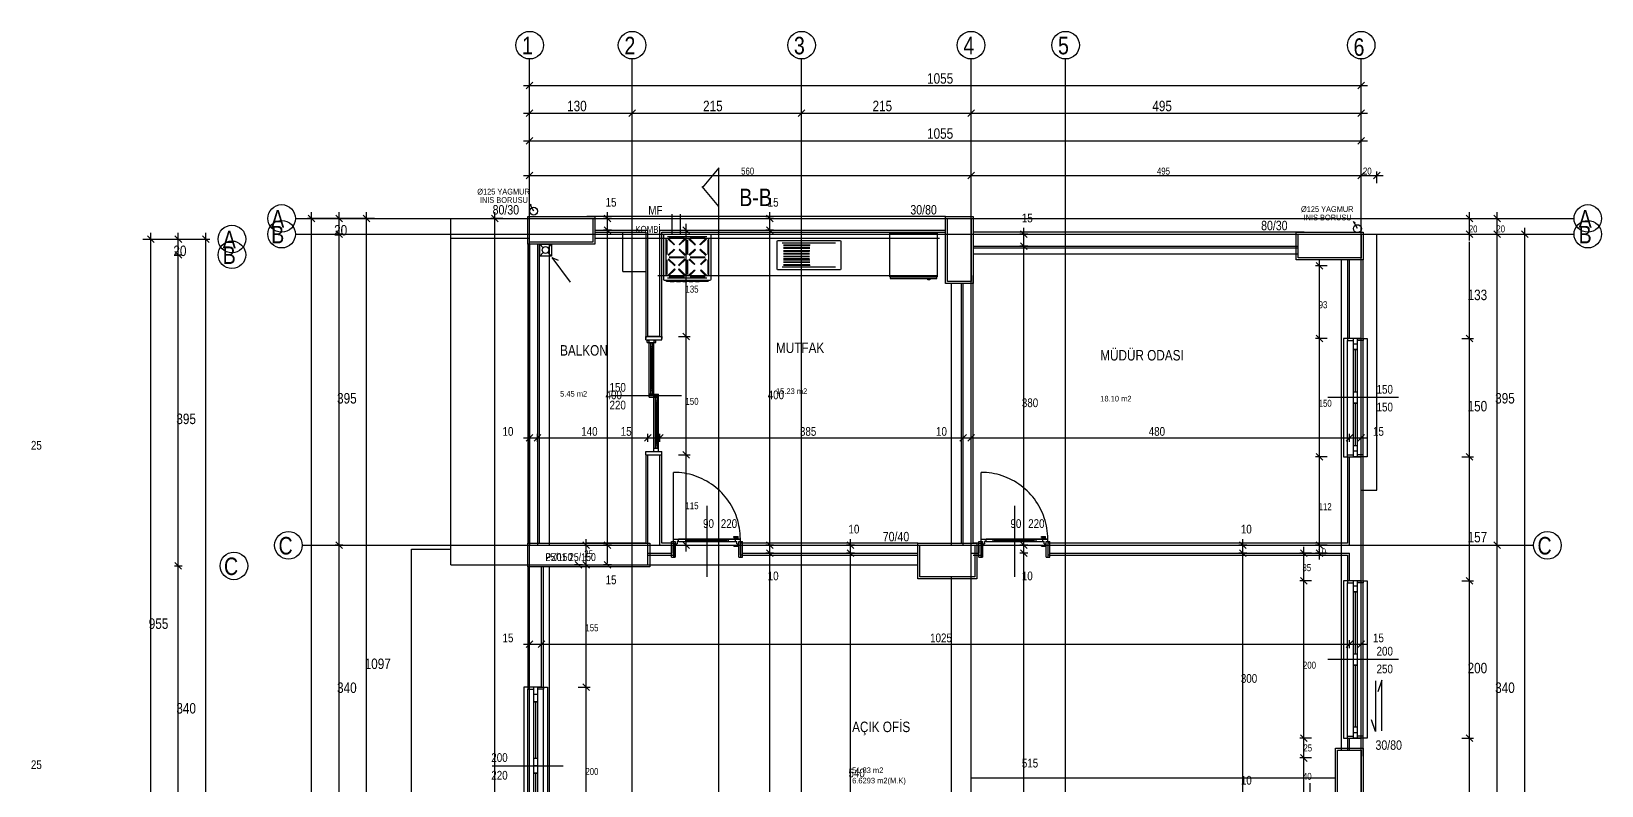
# Model space of a CAD drawing. Header units: centimetres. Extents: x 0 to 14595, y -30 to 2970.
# Drawn here: x 1231 to 2227, y 1655 to 2134 of the extents above; entities that cross this region are included whole.
import ezdxf

# ---------------------------------------------------------------- set-up
doc = ezdxf.new("R2010")
doc.units = ezdxf.units.CM
doc.layers.add('ASN-MIMARI', color=8, linetype='CONTINUOUS')
doc.styles.get("Standard").update_dxf_attribs({"font": 'arial.ttf', "width": 0.8})

msp = doc.modelspace()

# ---------------------------------------------------------------- linework, layer by layer
at = {"layer": 'ASN-MIMARI'}
for p, q in [((1666.62, 2046.9), (1656.13, 2034.25)), ((1666.62, 2022.41), (1656.13, 2035.06)), ((1549.21, 2019.5), (1546.69, 2023.98)), ((1546.69, 2023.98), (1547.85, 2023.23)), ((1545.4, 2016.11), (1587.9, 2016.11)), ((1545.4, 1998.61), (1545.4, 2016.11)), ((1546.65, 864.84), (1546.65, 2016.11)), ((1587.9, 2016.11), (1587.9, 1998.61)), ((1587.9, 2014.86), (1826.65, 2014.86)), ((1587.9, 2014.86), (1826.65, 2014.86)), ((1810.4, 2016.11), (1827.9, 2016.11)), ((1810.4, 1973.61), (1810.4, 2016.11)), ((1827.9, 2016.11), (1827.9, 1973.61)), ((2071.75, 2008.4), (2069.23, 2012.88)), ((2069.23, 2012.88), (2070.4, 2012.14)), ((2074.15, 864.84), (2074.15, 2017.57)), ((1471.65, 2004.86), (2084.15, 2004.86)), ((1587.9, 2002.36), (1806.65, 2002.36)), ((1827.9, 2004.86), (2039.15, 2004.86)), ((1827.9, 2004.86), (2073.32, 2004.86)), ((1827.9, 2004.86), (2073.32, 2004.86)), ((2032.9, 2006.11), (2075.4, 2006.11)), ((2032.9, 1988.61), (2032.9, 2006.11)), ((2075.4, 2006.11), (2075.4, 1988.61)), ((1587.9, 1998.61), (1545.4, 1998.61)), ((1546.65, 1807.37), (1546.65, 1999.86)), ((1559.15, 1807.37), (1559.15, 1998.61)), ((1827.9, 1992.36), (2034.15, 1992.36)), ((2142.89, 933.11), (2142.89, 2000.11)), ((2075.4, 1988.61), (2032.9, 1988.61)), ((2061.65, 1677.36), (2061.65, 1988.61)), ((2074.15, 1842.36), (2074.15, 1988.61)), ((1827.9, 1973.61), (1810.4, 1973.61)), ((1814.15, 1807.37), (1814.15, 1973.61)), ((1826.65, 1807.37), (1826.65, 1973.61)), ((2074.15, 1672.36), (2074.15, 1842.36)), ((1581.65, 1807.37), (1792.9, 1807.37)), ((1792.9, 1808.62), (1830.4, 1808.62)), ((1792.9, 1786.12), (1792.9, 1808.62)), ((1830.4, 1808.62), (1830.4, 1786.12)), ((2037.7, 1648.36), (2037.7, 1806.37)), ((1559.15, 1504.87), (1559.15, 1793.62)), ((1830.4, 1786.12), (1792.9, 1786.12)), ((2042.7, 1784.86), (2035.2, 1784.86)), ((2035.57, 1786.98), (2039.82, 1782.73)), ((2062.9, 1784.86), (2062.9, 1684.86)), ((2065.4, 1686.11), (2065.4, 1783.61)), ((2075.4, 1686.11), (2075.4, 1783.61)), ((2077.9, 1784.86), (2077.9, 1684.86)), ((2083.18, 1721.41), (2083.18, 1689.1)), ((2087.2, 1721.86), (2084.63, 1714.39)), ((2087.2, 1689.55), (2087.2, 1721.86)), ((2083.18, 1689.1), (2080.62, 1696.57)), ((2042.7, 1684.86), (2035.2, 1684.86)), ((2035.57, 1686.98), (2039.82, 1682.73)), ((2062.9, 1684.86), (2069.15, 1684.86)), ((2065.4, 1684.86), (2065.4, 1686.11)), ((2065.4, 1686.11), (2069.15, 1686.11)), ((2065.4, 1684.86), (2065.4, 1677.36)), ((2066.65, 1677.36), (2066.65, 1684.86)), ((2066.65, 1684.86), (2074.15, 1684.86)), ((2069.15, 1691.86), (2069.15, 1688.36)), ((2069.15, 1688.36), (2069.15, 1684.86)), ((2071.65, 1688.36), (2069.15, 1688.36)), ((2071.65, 1684.86), (2069.15, 1684.86)), ((2071.65, 1691.86), (2071.65, 1688.36)), ((2071.65, 1688.36), (2071.65, 1684.86)), ((2075.4, 1686.11), (2071.65, 1686.11)), ((2077.9, 1684.86), (2071.65, 1684.86)), ((2074.15, 1672.36), (2074.15, 1684.86)), ((2075.4, 1684.86), (2075.4, 1686.11)), ((2075.4, 1673.61), (2075.4, 1684.86)), ((2057.9, 1678.61), (2075.4, 1678.61)), ((2057.9, 1636.11), (2057.9, 1678.61)), ((2075.4, 1678.61), (2075.4, 1636.11)), ((1826.65, 1659.86), (2057.9, 1659.86))]:
    msp.add_line(p, q, dxfattribs=at)
for points in [[(1546.65, 2016.11), (1546.65, 2116.11)], [(1611.65, 2016.11), (1611.65, 2116.11)], [(1719.15, 2016.11), (1719.15, 2116.11)], [(1826.65, 2016.11), (1826.65, 2116.11)], [(1886.65, 2016.11), (1886.65, 2116.11)], [(2074.15, 2016.11), (2074.15, 2116.11)], [(1542.65, 2099.16), (2078.15, 2099.16)], [(1548.77, 2101.28), (1544.53, 2097.04)], [(1546.65, 2096.66), (1546.65, 2101.66)], [(1546.65, 2064.16), (1546.65, 2099.16)], [(2076.27, 2101.28), (2072.03, 2097.04)], [(2074.15, 2096.66), (2074.15, 2101.66)], [(2074.15, 2064.16), (2074.15, 2099.16)], [(1548.77, 2083.78), (1544.53, 2079.54)], [(1546.65, 2079.16), (1546.65, 2084.16)], [(1613.77, 2083.78), (1609.53, 2079.54)], [(1611.65, 2079.16), (1611.65, 2084.16)], [(1721.27, 2083.78), (1717.03, 2079.54)], [(1719.15, 2079.16), (1719.15, 2084.16)], [(1828.77, 2083.78), (1824.53, 2079.54)], [(1826.65, 2079.16), (1826.65, 2084.16)], [(2076.27, 2083.78), (2072.03, 2079.54)], [(2074.15, 2079.16), (2074.15, 2084.16)], [(1542.65, 2081.66), (2078.15, 2081.66)], [(1542.65, 2064.16), (2078.15, 2064.16)], [(1548.77, 2066.28), (1544.53, 2062.04)], [(1546.65, 2059.16), (1546.65, 2066.66)], [(2076.27, 2066.28), (2072.03, 2062.04)], [(2074.15, 2059.16), (2074.15, 2066.66)], [(1542.65, 2042.21), (2078.15, 2042.21)], [(1548.77, 2044.33), (1544.53, 2040.09)], [(1546.65, 2037.21), (1546.65, 2044.71)], [(1666.62, 876.62), (1666.62, 2046.9)], [(1828.77, 2044.33), (1824.53, 2040.09)], [(1826.65, 2037.21), (1826.65, 2044.71)], [(2070.15, 2042.21), (2088.15, 2042.21)], [(2076.27, 2044.33), (2072.03, 2040.09)], [(2076.27, 2044.33), (2072.03, 2040.09)], [(2074.15, 2037.21), (2074.15, 2044.71)], [(2074.15, 2037.21), (2074.15, 2044.71)], [(2086.27, 2044.33), (2082.03, 2040.09)], [(2084.15, 2037.21), (2084.15, 2044.71)], [(1398.06, 2014.86), (1471.65, 2014.86)], [(1410.74, 2014.86), (1405.74, 2014.86)], [(1406.12, 2016.98), (1410.36, 2012.74)], [(1408.24, 929.11), (1408.24, 2018.86)], [(1443.24, 2014.86), (1408.24, 2014.86)], [(1428.24, 2014.86), (1423.24, 2014.86)], [(1423.62, 2016.98), (1427.86, 2012.74)], [(1425.74, 929.11), (1425.74, 2018.86)], [(1448.24, 2014.86), (1440.74, 2014.86)], [(1441.12, 2016.98), (1445.36, 2012.74)], [(1443.24, 929.11), (1443.24, 2018.86)], [(1471.65, 2014.86), (2084.15, 2014.86)], [(1496.65, 2002.36), (1496.65, 2014.86)], [(1496.65, 2014.86), (1546.65, 2014.86)], [(1529.58, 2014.86), (1522.08, 2014.86)], [(1522.46, 2016.98), (1526.7, 2012.74)], [(1524.58, 929.11), (1524.58, 2018.86)], [(1546.65, 1999.86), (1546.65, 2014.86)], [(1546.65, 2014.86), (1586.65, 2014.86)], [(1621.65, 2016.11), (1582.91, 2016.11)], [(1586.65, 2014.86), (1586.65, 1999.86)], [(1587.9, 2014.86), (1621.65, 2014.86)], [(1598.58, 2014.86), (1593.58, 2014.86)], [(1593.96, 2016.98), (1598.2, 2012.74)], [(1596.08, 1795.87), (1596.08, 2018.86)], [(1611.65, 864.84), (1611.65, 2016.11)], [(1810.4, 2016.11), (1621.65, 2016.11)], [(1621.65, 2014.86), (1806.65, 2014.86)], [(1636.96, 2004.91), (1636.96, 2017.5)], [(1642.32, 2004.91), (1642.32, 2017.5)], [(1701.42, 2014.86), (1696.42, 2014.86)], [(1696.8, 2016.98), (1701.05, 2012.74)], [(1698.92, 950.76), (1698.92, 2018.86)], [(1719.15, 864.84), (1719.15, 2016.11)], [(1811.65, 1974.86), (1811.65, 2014.86)], [(1811.65, 2014.86), (1826.65, 2014.86)], [(1826.65, 864.84), (1826.65, 2016.11)], [(1826.65, 2014.86), (1826.65, 1974.86)], [(1886.65, 864.84), (1886.65, 2016.11)], [(2084.15, 2014.86), (2209.15, 2014.86)], [(2137.89, 2014.86), (2145.39, 2014.86)], [(2140.77, 2016.98), (2145.01, 2012.74)], [(2142.89, 2000.86), (2142.89, 2018.86)], [(2155.39, 2014.86), (2162.89, 2014.86)], [(2158.27, 2016.98), (2162.51, 2012.74)], [(2160.39, 2000.86), (2160.39, 2018.86)], [(1304.16, 2003.91), (1308.41, 1999.67)], [(1306.28, 916.05), (1306.28, 2005.79)], [(1321.66, 2003.91), (1325.91, 1999.67)], [(1323.78, 916.05), (1323.78, 2005.79)], [(1339.16, 2003.91), (1343.41, 1999.67)], [(1341.28, 916.05), (1341.28, 2005.79)], [(1398.06, 2004.86), (1471.65, 2004.86)], [(1428.24, 2004.86), (1423.24, 2004.86)], [(1428.24, 2004.86), (1423.24, 2004.86)], [(1423.62, 2006.98), (1427.86, 2002.74)], [(1423.62, 2006.98), (1427.86, 2002.74)], [(1496.65, 2002.36), (1546.65, 2002.36)], [(1496.65, 1807.37), (1496.65, 2002.36)], [(1587.9, 2007.36), (1621.65, 2007.36)], [(1587.9, 2006.11), (1620.4, 2006.11)], [(1598.58, 2007.36), (1593.58, 2007.36)], [(1593.96, 2009.48), (1598.2, 2005.24)], [(1605.74, 1981.11), (1605.74, 2006.11)], [(1605.74, 2006.11), (1620.4, 2006.11)], [(1620.4, 2006.11), (1620.4, 1939.86)], [(1621.65, 1939.86), (1621.65, 2007.36)], [(1629.15, 2007.36), (1810.4, 2007.36)], [(1629.15, 1939.86), (1629.15, 2007.36)], [(1630.4, 2006.11), (1810.4, 2006.11)], [(1630.4, 1939.86), (1630.4, 2006.11)], [(1631.86, 2004.8), (1631.61, 2004.56)], [(1631.61, 2004.56), (1631.61, 1976.01)], [(1631.86, 2004.8), (1661.36, 2004.8)], [(1633.11, 2002.38), (1633.11, 1978.19)], [(1634.11, 2003.35), (1659.11, 2003.35)], [(1635.17, 2002.87), (1644.8, 2002.87)], [(1641.01, 2007.36), (1648.51, 2007.36)], [(1643.89, 2009.48), (1648.13, 2005.24)], [(1646.01, 1803.37), (1646.01, 2011.36)], [(1648.42, 2002.87), (1658.05, 2002.87)], [(1660.11, 2002.38), (1660.11, 1978.19)], [(1661.36, 2004.8), (1661.61, 2004.56)], [(1661.61, 2004.56), (1661.61, 1976.01)], [(1701.42, 2007.36), (1696.42, 2007.36)], [(1696.8, 2009.48), (1701.05, 2005.24)], [(1775.11, 1977.78), (1775.11, 2005.79)], [(1775.11, 2005.79), (1805.11, 2005.79)], [(1805.11, 2005.79), (1805.11, 1977.78)], [(1827.9, 2004.86), (2039.15, 2004.86)], [(2037.9, 2006.11), (1827.91, 2006.11)], [(1862.64, 2004.86), (1857.64, 2004.86)], [(1858.02, 2006.98), (1862.27, 2002.74)], [(1860.14, 950.76), (1860.14, 2008.86)], [(2034.15, 1989.86), (2034.15, 2004.86)], [(2034.15, 2004.86), (2074.15, 2004.86)], [(2074.15, 2004.86), (2074.15, 1989.86)], [(2084.15, 2004.86), (2209.15, 2004.86)], [(2084.15, 1842.36), (2084.15, 2004.86)], [(2137.89, 2004.86), (2145.39, 2004.86)], [(2137.89, 2004.86), (2145.39, 2004.86)], [(2140.77, 2006.98), (2145.01, 2002.74)], [(2140.77, 2006.98), (2145.01, 2002.74)], [(2142.89, 2004.86), (2177.89, 2004.86)], [(2155.39, 2004.86), (2162.89, 2004.86)], [(2157.89, 2004.86), (2162.89, 2004.86)], [(2157.89, 2004.86), (2162.89, 2004.86)], [(2158.27, 2006.98), (2162.51, 2002.74)], [(2158.27, 2006.98), (2162.51, 2002.74)], [(2158.27, 2006.98), (2162.51, 2002.74)], [(2160.39, 929.11), (2160.39, 2008.86)], [(2175.39, 2004.86), (2180.39, 2004.86)], [(2175.77, 2006.98), (2180.01, 2002.74)], [(2177.89, 929.11), (2177.89, 2008.86)], [(1301.28, 2001.79), (1308.78, 2001.79)], [(1306.28, 2001.79), (1341.28, 2001.79)], [(1321.28, 2001.79), (1326.28, 2001.79)], [(1321.66, 1993.91), (1325.91, 1989.67)], [(1338.78, 2001.79), (1343.78, 2001.79)], [(1545.4, 1998.61), (1545.4, 1808.62)], [(1586.65, 1999.86), (1546.65, 1999.86)], [(1546.65, 1998.61), (1546.65, 1807.37)], [(1551.65, 1998.61), (1551.65, 1807.37)], [(1552.9, 1808.62), (1552.9, 1998.61)], [(1553.04, 1998.46), (1560.54, 1998.46)], [(1553.04, 1990.96), (1553.04, 1998.46)], [(1553.04, 1998.46), (1555.18, 1996.31)], [(1553.04, 1990.96), (1555.3, 1993.22)], [(1560.54, 1990.96), (1558.21, 1993.29)], [(1560.54, 1998.46), (1558.32, 1996.24)], [(1560.54, 1998.46), (1560.54, 1990.96)], [(1633.61, 2001.36), (1633.61, 1992.04)], [(1634.47, 2001.7), (1638.22, 1998.07)], [(1638.22, 1995.33), (1634.47, 1991.7)], [(1634.82, 2002.04), (1638.57, 1998.41)], [(1638.57, 1994.99), (1634.82, 1991.36)], [(1638.57, 1998.41), (1638.22, 1998.07)], [(1638.22, 1995.33), (1638.57, 1994.99)], [(1645.15, 2002.04), (1641.4, 1998.41)], [(1641.4, 1998.41), (1641.75, 1998.07)], [(1641.75, 1995.33), (1641.4, 1994.99)], [(1641.4, 1994.99), (1645.15, 1991.36)], [(1645.51, 2001.7), (1641.75, 1998.07)], [(1641.75, 1995.33), (1645.51, 1991.7)], [(1646.36, 2001.36), (1646.36, 1992.04)], [(1646.86, 2001.36), (1646.86, 1992.04)], [(1651.47, 1998.07), (1647.72, 2001.7)], [(1647.72, 1991.7), (1651.47, 1995.33)], [(1651.82, 1998.41), (1648.07, 2002.04)], [(1648.07, 1991.36), (1651.82, 1994.99)], [(1651.47, 1998.07), (1651.82, 1998.41)], [(1651.82, 1994.99), (1651.47, 1995.33)], [(1654.65, 1998.41), (1658.4, 2002.04)], [(1655, 1998.07), (1654.65, 1998.41)], [(1654.65, 1994.99), (1655, 1995.33)], [(1658.4, 1991.36), (1654.65, 1994.99)], [(1655, 1998.07), (1658.76, 2001.7)], [(1658.76, 1991.7), (1655, 1995.33)], [(1659.61, 2001.36), (1659.61, 1992.04)], [(1703.67, 1982.45), (1703.67, 2000.75)], [(1703.87, 2000.95), (1743.8, 2000.95)], [(1706.91, 1999.35), (1740.77, 1999.35)], [(1707.72, 1998.16), (1724.52, 1998.16)], [(1724.47, 1997.56), (1707.72, 1997.56)], [(1707.72, 1996.37), (1724.38, 1996.37)], [(1724.35, 1995.77), (1707.72, 1995.77)], [(1707.72, 1994.58), (1724.29, 1994.58)], [(1724.27, 1993.98), (1707.72, 1993.98)], [(1707.72, 1992.79), (1724.24, 1992.79)], [(1724.23, 1992.19), (1707.72, 1992.19)], [(1744, 2000.75), (1744, 1982.45)], [(1827.9, 1997.36), (2034.15, 1997.36)], [(1827.91, 1996.11), (2034.15, 1996.11)], [(1862.64, 1997.36), (1857.64, 1997.36)], [(1858.02, 1999.48), (1862.27, 1995.24)], [(1321.28, 1991.79), (1326.28, 1991.79)], [(1560.54, 1990.96), (1553.04, 1990.96)], [(1560.78, 1990.02), (1572.33, 1974.37)], [(1560.78, 1990.02), (1564.84, 1988.37)], [(1633.61, 1988.54), (1633.61, 1979.22)], [(1634.47, 1988.88), (1638.57, 1984.9)], [(1634.47, 1978.88), (1638.57, 1982.85)], [(1634.82, 1989.22), (1638.93, 1985.25)], [(1634.82, 1978.53), (1638.93, 1982.51)], [(1635.17, 1990.53), (1644.8, 1990.53)], [(1635.17, 1990.05), (1644.8, 1990.05)], [(1638.57, 1984.9), (1638.93, 1985.25)], [(1638.57, 1982.85), (1638.93, 1982.51)], [(1641.05, 1985.25), (1645.15, 1989.22)], [(1641.05, 1985.25), (1641.4, 1984.9)], [(1641.05, 1982.51), (1641.4, 1982.85)], [(1641.05, 1982.51), (1645.15, 1978.53)], [(1641.4, 1984.9), (1645.51, 1988.88)], [(1641.4, 1982.85), (1645.51, 1978.88)], [(1646.36, 1988.54), (1646.36, 1979.22)], [(1646.86, 1988.54), (1646.86, 1979.22)], [(1647.72, 1988.88), (1651.12, 1985.59)], [(1648.07, 1989.22), (1651.47, 1985.93)], [(1648.42, 1990.53), (1658.05, 1990.53)], [(1648.42, 1990.05), (1658.05, 1990.05)], [(1651.12, 1985.59), (1651.47, 1985.93)], [(1655, 1985.93), (1658.4, 1989.22)], [(1655, 1985.93), (1655.36, 1985.59)], [(1655.36, 1985.59), (1658.76, 1988.88)], [(1659.61, 1988.54), (1659.61, 1979.22)], [(1743.8, 1982.25), (1703.87, 1982.25)], [(1740.77, 1983.84), (1706.91, 1983.84)], [(1707.72, 1991), (1724.23, 1991)], [(1724.24, 1990.4), (1707.72, 1990.4)], [(1724.27, 1989.21), (1707.72, 1989.21)], [(1707.72, 1988.61), (1724.29, 1988.61)], [(1707.72, 1987.42), (1724.35, 1987.42)], [(1724.38, 1986.82), (1707.72, 1986.82)], [(1707.72, 1985.63), (1724.47, 1985.63)], [(1724.52, 1985.04), (1707.72, 1985.04)], [(2074.15, 1989.86), (2034.15, 1989.86)], [(2052.65, 1984.86), (2045.15, 1984.86)], [(2045.52, 1986.98), (2049.77, 1982.74)], [(2047.65, 1798.37), (2047.65, 1988.86)], [(2065.4, 1988.61), (2065.4, 1938.61)], [(2066.65, 1938.61), (2066.65, 1988.61)], [(2074.15, 1938.61), (2074.15, 1988.61)], [(2075.4, 1938.61), (2075.4, 1988.61)], [(1605.74, 1981.11), (1620.4, 1981.11)], [(1627.9, 1978.6), (1805.4, 1978.6)], [(1631.86, 1975.77), (1631.61, 1976.01)], [(1631.86, 1975.77), (1661.36, 1975.77)], [(1633.11, 1975.77), (1633.11, 1975.25)], [(1633.11, 1975.25), (1633.36, 1975)], [(1633.36, 1975), (1635.77, 1975)], [(1634.11, 1977.22), (1659.11, 1977.22)], [(1635.17, 1977.71), (1644.8, 1977.71)], [(1635.77, 1975.77), (1635.77, 1974.8)], [(1635.77, 1975.53), (1638.27, 1975.53)], [(1635.77, 1975.29), (1638.27, 1975.29)], [(1635.77, 1974.8), (1638.27, 1974.8)], [(1638.27, 1975.77), (1638.27, 1974.8)], [(1638.27, 1975), (1639.77, 1975)], [(1639.77, 1975.77), (1639.77, 1974.8)], [(1639.77, 1975.53), (1642.27, 1975.53)], [(1639.77, 1975.29), (1642.27, 1975.29)], [(1639.77, 1974.8), (1642.27, 1974.8)], [(1642.27, 1975.77), (1642.27, 1974.8)], [(1642.27, 1975), (1643.77, 1975)], [(1643.77, 1975.77), (1643.77, 1974.8)], [(1643.77, 1975.53), (1646.27, 1975.53)], [(1643.77, 1975.29), (1646.27, 1975.29)], [(1643.77, 1974.8), (1646.27, 1974.8)], [(1646.27, 1975.77), (1646.27, 1974.8)], [(1646.27, 1975), (1647.77, 1975)], [(1647.72, 1978.88), (1651.12, 1982.17)], [(1647.77, 1975.77), (1647.77, 1974.8)], [(1647.77, 1975.53), (1650.27, 1975.53)], [(1647.77, 1975.29), (1650.27, 1975.29)], [(1647.77, 1974.8), (1650.27, 1974.8)], [(1648.07, 1978.53), (1651.47, 1981.82)], [(1648.42, 1977.71), (1658.05, 1977.71)], [(1650.27, 1975.77), (1650.27, 1974.8)], [(1650.27, 1975), (1651.77, 1975)], [(1651.12, 1982.17), (1651.47, 1981.82)], [(1651.77, 1975.77), (1651.77, 1974.8)], [(1651.77, 1975.53), (1654.27, 1975.53)], [(1651.77, 1975.29), (1654.27, 1975.29)], [(1651.77, 1974.8), (1654.27, 1974.8)], [(1654.27, 1975.77), (1654.27, 1974.8)], [(1654.27, 1975), (1659.86, 1975)], [(1655, 1981.82), (1655.36, 1982.17)], [(1655, 1981.82), (1658.4, 1978.53)], [(1655.36, 1982.17), (1658.76, 1978.88)], [(1656.52, 1975.77), (1656.52, 1975.25)], [(1656.52, 1975.25), (1657.52, 1975.25)], [(1657.52, 1975.77), (1657.52, 1975.25)], [(1659.86, 1975), (1660.11, 1975.25)], [(1660.11, 1975.77), (1660.11, 1975.25)], [(1661.61, 1976.01), (1661.36, 1975.77)], [(1805.11, 1977.78), (1775.11, 1977.78)], [(1804.91, 1977.66), (1775.27, 1977.66)], [(1775.27, 1977.66), (1775.27, 1976.79)], [(1775.27, 1976.79), (1804.91, 1976.79)], [(1799.18, 1975.79), (1799.18, 1976.79)], [(1800.49, 1975.79), (1799.18, 1975.79)], [(1800.49, 1976.79), (1800.49, 1975.79)], [(1804.91, 1976.79), (1804.91, 1977.66)], [(1826.65, 1974.86), (1811.65, 1974.86)], [(1820.4, 1973.61), (1820.4, 1808.62)], [(1821.65, 1807.37), (1821.65, 1973.61)], [(1826.65, 1807.37), (1826.65, 1973.61)], [(1827.9, 1808.62), (1827.9, 1978.6)], [(1620.4, 1939.86), (1620.4, 1938.61)], [(1620.4, 1939.86), (1630.4, 1939.86)], [(1620.4, 1937.83), (1620.4, 1939.86)], [(1620.4, 1937.83), (1622.4, 1937.83)], [(1620.4, 1937.83), (1630.4, 1937.83)], [(1621.15, 1936.21), (1621.15, 1937.42)], [(1621.15, 1937.42), (1622.4, 1937.42)], [(1621.15, 1936.21), (1622.4, 1936.21)], [(1629.15, 1939.86), (1621.65, 1939.86)], [(1622.4, 1937.83), (1625.4, 1937.83)], [(1622.4, 1937.42), (1622.4, 1937.83)], [(1622.4, 1935.8), (1622.4, 1937.83)], [(1622.4, 1936.21), (1622.4, 1937.42)], [(1622.4, 1935.8), (1622.4, 1936.21)], [(1622.4, 1903.37), (1622.4, 1935.8)], [(1622.4, 1935.8), (1623.4, 1935.8)], [(1625.4, 1935.8), (1622.4, 1935.8)], [(1623.28, 1935.8), (1623.28, 1903.37)], [(1623.28, 1933.49), (1624.53, 1933.49)], [(1623.28, 1932.47), (1624.53, 1932.47)], [(1623.4, 1935.8), (1623.6, 1935.8)], [(1623.6, 1935.8), (1624.4, 1935.8)], [(1623.9, 1906.7), (1623.9, 1932.47)], [(1624.4, 1935.8), (1625.4, 1935.8)], [(1624.53, 1906.55), (1624.53, 1935.8)], [(1625.4, 1937.83), (1630.4, 1937.83)], [(1625.4, 1937.42), (1625.4, 1937.83)], [(1625.4, 1937.83), (1625.4, 1935.8)], [(1625.4, 1937.42), (1626.65, 1937.42)], [(1625.4, 1935.8), (1625.4, 1936.21)], [(1625.4, 1936.21), (1626.65, 1936.21)], [(1625.4, 1903.37), (1625.4, 1935.8)], [(1626.65, 1936.21), (1626.65, 1937.42)], [(1630.4, 1939.86), (1630.4, 1938.61)], [(1630.4, 1937.83), (1630.4, 1939.86)], [(1641.01, 1939.86), (1648.51, 1939.86)], [(1643.89, 1941.98), (1648.13, 1937.74)], [(2052.65, 1938.61), (2045.15, 1938.61)], [(2045.52, 1940.73), (2049.77, 1936.49)], [(2069.15, 1938.61), (2062.9, 1938.61)], [(2062.9, 1938.61), (2062.9, 1863.61)], [(2065.4, 1938.61), (2065.4, 1937.36)], [(2065.4, 1937.36), (2069.15, 1937.36)], [(2065.4, 1864.86), (2065.4, 1937.36)], [(2074.15, 1938.61), (2066.65, 1938.61)], [(2069.15, 1938.61), (2069.15, 1935.11)], [(2071.65, 1938.61), (2069.15, 1938.61)], [(2069.15, 1935.11), (2069.15, 1931.61)], [(2071.65, 1935.11), (2069.15, 1935.11)], [(2071.65, 1938.61), (2071.65, 1935.11)], [(2071.65, 1938.61), (2077.9, 1938.61)], [(2075.4, 1937.36), (2071.65, 1937.36)], [(2071.65, 1935.11), (2071.65, 1931.61)], [(2075.4, 1938.61), (2075.4, 1937.36)], [(2075.4, 1864.86), (2075.4, 1937.36)], [(2077.9, 1938.61), (2077.9, 1863.61)], [(2137.89, 1938.61), (2145.39, 1938.61)], [(2140.77, 1940.73), (2145.01, 1936.49)], [(2069.15, 1931.61), (2069.15, 1904.61)], [(2070.35, 1931.61), (2069.15, 1931.61)], [(2069.15, 1931.61), (2071.65, 1931.61)], [(2070.4, 1931.61), (2070.35, 1931.61)], [(2070.35, 1931.61), (2070.35, 1904.61)], [(2071.65, 1931.61), (2070.4, 1931.61)], [(2071.65, 1931.61), (2071.65, 1904.61)], [(1623.28, 1919.59), (1624.53, 1919.59)], [(1622.4, 1901.34), (1622.4, 1903.37)], [(1622.4, 1903.37), (1623.4, 1903.37)], [(1625.4, 1903.37), (1622.4, 1903.37)], [(1623.28, 1906.7), (1624.53, 1906.7)], [(1623.28, 1905.69), (1624.53, 1905.69)], [(1623.4, 1903.37), (1623.6, 1903.37)], [(1623.6, 1903.37), (1624.4, 1903.37)], [(1624.4, 1903.37), (1625.4, 1903.37)], [(1624.53, 1905.69), (1624.53, 1906.55)], [(1624.53, 1903.37), (1624.53, 1905.69)], [(1625.4, 1901.34), (1625.4, 1903.37)], [(1625.4, 1903.37), (1628.4, 1903.37)], [(1628.4, 1901.34), (1628.4, 1903.37)], [(2069.15, 1904.61), (2069.15, 1901.11)], [(2070.35, 1904.61), (2069.15, 1904.61)], [(2071.65, 1904.61), (2069.15, 1904.61)], [(2070.4, 1904.61), (2070.35, 1904.61)], [(2071.65, 1904.61), (2070.4, 1904.61)], [(2071.65, 1904.61), (2071.65, 1901.11)], [(1597.9, 1902.36), (1642.9, 1902.36)], [(1622.4, 1901.34), (1625.4, 1901.34)], [(1625.4, 1866.88), (1625.4, 1901.34)], [(1625.4, 1901.34), (1626.4, 1901.34)], [(1628.4, 1901.34), (1625.4, 1901.34)], [(1626.28, 1901.34), (1626.28, 1868.91)], [(1626.28, 1899.03), (1627.53, 1899.03)], [(1626.28, 1898.01), (1627.53, 1898.01)], [(1626.4, 1901.34), (1626.6, 1901.34)], [(1626.6, 1901.34), (1627.4, 1901.34)], [(1626.9, 1872.24), (1626.9, 1898.02)], [(1627.4, 1901.34), (1628.4, 1901.34)], [(1627.53, 1872.09), (1627.53, 1901.34)], [(1628.4, 1868.91), (1628.4, 1901.34)], [(2097.9, 1901.11), (2052.9, 1901.11)], [(2069.15, 1901.11), (2069.15, 1897.61)], [(2071.65, 1901.11), (2069.15, 1901.11)], [(2069.15, 1897.61), (2069.15, 1870.61)], [(2070.35, 1897.61), (2069.15, 1897.61)], [(2069.15, 1897.61), (2071.65, 1897.61)], [(2070.4, 1897.61), (2070.35, 1897.61)], [(2070.35, 1897.61), (2070.35, 1870.61)], [(2071.65, 1897.61), (2070.4, 1897.61)], [(2071.65, 1901.11), (2071.65, 1897.61)], [(2071.65, 1897.61), (2071.65, 1870.61)], [(1626.28, 1885.13), (1627.53, 1885.13)], [(1542.65, 1875.64), (2078.15, 1875.64)], [(1548.77, 1877.76), (1544.53, 1873.52)], [(1546.65, 1873.14), (1546.65, 1878.14)], [(1553.77, 1877.76), (1549.53, 1873.52)], [(1551.65, 1873.14), (1551.65, 1878.14)], [(1623.77, 1877.76), (1619.53, 1873.52)], [(1621.65, 1873.14), (1621.65, 1878.14)], [(1631.27, 1877.76), (1627.03, 1873.52)], [(1629.15, 1873.14), (1629.15, 1878.14)], [(1823.77, 1877.76), (1819.53, 1873.52)], [(1821.65, 1873.14), (1821.65, 1878.14)], [(1828.77, 1877.76), (1824.53, 1873.52)], [(1826.65, 1873.14), (1826.65, 1878.14)], [(2068.77, 1877.76), (2064.53, 1873.52)], [(2066.65, 1873.14), (2066.65, 1878.14)], [(2076.27, 1877.76), (2072.03, 1873.52)], [(2074.15, 1873.14), (2074.15, 1878.14)], [(1620.4, 1866.88), (1625.4, 1866.88)], [(1620.4, 1864.86), (1620.4, 1866.88)], [(1620.4, 1866.88), (1630.4, 1866.88)], [(1620.4, 1864.86), (1620.4, 1866.11)], [(1620.4, 1864.86), (1620.4, 1808.62)], [(1620.4, 1864.86), (1630.4, 1864.86)], [(1621.65, 1807.37), (1621.65, 1864.86)], [(1621.65, 1864.86), (1629.15, 1864.86)], [(1628.4, 1868.91), (1625.4, 1868.91)], [(1625.4, 1866.88), (1628.4, 1866.88)], [(1626.28, 1872.24), (1627.53, 1872.24)], [(1626.28, 1871.23), (1627.53, 1871.23)], [(1627.53, 1871.23), (1627.53, 1872.09)], [(1627.53, 1868.91), (1627.53, 1871.23)], [(1628.4, 1866.88), (1628.4, 1868.91)], [(1628.4, 1866.88), (1630.4, 1866.88)], [(1629.15, 1807.37), (1629.15, 1864.86)], [(1630.4, 1864.86), (1630.4, 1866.88)], [(1630.4, 1864.86), (1630.4, 1866.11)], [(1630.4, 1808.62), (1630.4, 1864.86)], [(1641.01, 1864.86), (1648.51, 1864.86)], [(1643.89, 1866.98), (1648.13, 1862.74)], [(2052.65, 1863.61), (2045.15, 1863.61)], [(2045.52, 1865.73), (2049.77, 1861.49)], [(2062.9, 1863.61), (2069.15, 1863.61)], [(2065.4, 1863.61), (2065.4, 1864.86)], [(2065.4, 1864.86), (2069.15, 1864.86)], [(2065.4, 1863.61), (2065.4, 1808.62)], [(2066.65, 1807.37), (2066.65, 1863.61)], [(2066.65, 1863.61), (2074.15, 1863.61)], [(2069.15, 1870.61), (2069.15, 1867.11)], [(2070.35, 1870.61), (2069.15, 1870.61)], [(2071.65, 1870.61), (2069.15, 1870.61)], [(2069.15, 1867.11), (2069.15, 1863.61)], [(2071.65, 1867.11), (2069.15, 1867.11)], [(2071.65, 1863.61), (2069.15, 1863.61)], [(2070.4, 1870.61), (2070.35, 1870.61)], [(2071.65, 1870.61), (2070.4, 1870.61)], [(2071.65, 1870.61), (2071.65, 1867.11)], [(2071.65, 1867.11), (2071.65, 1863.61)], [(2075.4, 1864.86), (2071.65, 1864.86)], [(2077.9, 1863.61), (2071.65, 1863.61)], [(2074.15, 1784.86), (2074.15, 1863.61)], [(2075.4, 1863.61), (2075.4, 1864.86)], [(2075.4, 1784.86), (2075.4, 1863.61)], [(2137.89, 1863.61), (2145.39, 1863.61)], [(2140.77, 1865.73), (2145.01, 1861.49)], [(1639.7, 1853.63), (1638, 1853.67)], [(1638, 1811.37), (1638, 1853.67)], [(1641.4, 1853.53), (1639.7, 1853.63)], [(1643.1, 1853.36), (1641.4, 1853.53)], [(1644.79, 1853.12), (1643.1, 1853.36)], [(1646.46, 1852.81), (1644.79, 1853.12)], [(1648.12, 1852.44), (1646.46, 1852.81)], [(1834.7, 1853.63), (1833, 1853.67)], [(1833, 1811.37), (1833, 1853.67)], [(1836.4, 1853.53), (1834.7, 1853.63)], [(1838.1, 1853.36), (1836.4, 1853.53)], [(1839.79, 1853.12), (1838.1, 1853.36)], [(1841.46, 1852.81), (1839.79, 1853.12)], [(1843.12, 1852.44), (1841.46, 1852.81)], [(1649.77, 1852), (1648.12, 1852.44)], [(1651.4, 1851.49), (1649.77, 1852)], [(1653, 1850.92), (1651.4, 1851.49)], [(1654.58, 1850.28), (1653, 1850.92)], [(1656.13, 1849.58), (1654.58, 1850.28)], [(1657.66, 1848.82), (1656.13, 1849.58)], [(1659.15, 1848), (1657.66, 1848.82)], [(1660.61, 1847.12), (1659.15, 1848)], [(1662.03, 1846.18), (1660.61, 1847.12)], [(1663.41, 1845.18), (1662.03, 1846.18)], [(1664.75, 1844.13), (1663.41, 1845.18)], [(1666.05, 1843.03), (1664.75, 1844.13)], [(1667.3, 1841.87), (1666.05, 1843.03)], [(1844.77, 1852), (1843.12, 1852.44)], [(1846.4, 1851.49), (1844.77, 1852)], [(1848, 1850.92), (1846.4, 1851.49)], [(1849.58, 1850.28), (1848, 1850.92)], [(1851.13, 1849.58), (1849.58, 1850.28)], [(1852.66, 1848.82), (1851.13, 1849.58)], [(1854.15, 1848), (1852.66, 1848.82)], [(1855.61, 1847.12), (1854.15, 1848)], [(1857.03, 1846.18), (1855.61, 1847.12)], [(1858.41, 1845.18), (1857.03, 1846.18)], [(1859.75, 1844.13), (1858.41, 1845.18)], [(1861.05, 1843.03), (1859.75, 1844.13)], [(1862.3, 1841.87), (1861.05, 1843.03)], [(1668.51, 1840.67), (1667.3, 1841.87)], [(1669.66, 1839.42), (1668.51, 1840.67)], [(1670.77, 1838.12), (1669.66, 1839.42)], [(1671.82, 1836.78), (1670.77, 1838.12)], [(1672.81, 1835.4), (1671.82, 1836.78)], [(1673.75, 1833.97), (1672.81, 1835.4)], [(1674.63, 1832.52), (1673.75, 1833.97)], [(1863.51, 1840.67), (1862.3, 1841.87)], [(1864.66, 1839.42), (1863.51, 1840.67)], [(1865.77, 1838.12), (1864.66, 1839.42)], [(1866.82, 1836.78), (1865.77, 1838.12)], [(1867.81, 1835.4), (1866.82, 1836.78)], [(1868.75, 1833.97), (1867.81, 1835.4)], [(1869.63, 1832.52), (1868.75, 1833.97)], [(2074.15, 1842.36), (2084.15, 1842.36)], [(1659.15, 1832.37), (1659.15, 1787.37)], [(1675.46, 1831.02), (1674.63, 1832.52)], [(1676.22, 1829.5), (1675.46, 1831.02)], [(1676.92, 1827.95), (1676.22, 1829.5)], [(1677.55, 1826.37), (1676.92, 1827.95)], [(1678.12, 1824.76), (1677.55, 1826.37)], [(1678.63, 1823.14), (1678.12, 1824.76)], [(1679.07, 1821.49), (1678.63, 1823.14)], [(1854.15, 1832.37), (1854.15, 1787.37)], [(1870.46, 1831.02), (1869.63, 1832.52)], [(1871.22, 1829.5), (1870.46, 1831.02)], [(1871.92, 1827.95), (1871.22, 1829.5)], [(1872.55, 1826.37), (1871.92, 1827.95)], [(1873.12, 1824.76), (1872.55, 1826.37)], [(1873.63, 1823.14), (1873.12, 1824.76)], [(1874.07, 1821.49), (1873.63, 1823.14)], [(1676.25, 1812.87), (1678.95, 1812.87)], [(1676.25, 1812.37), (1676.25, 1812.87)], [(1678.95, 1811.37), (1678.95, 1812.87)], [(1679.45, 1819.83), (1679.07, 1821.49)], [(1679.75, 1818.15), (1679.45, 1819.83)], [(1679.99, 1816.47), (1679.75, 1818.15)], [(1680.16, 1814.77), (1679.99, 1816.47)], [(1680.27, 1813.07), (1680.16, 1814.77)], [(1680.3, 1811.37), (1680.27, 1813.07)], [(1871.25, 1812.87), (1873.95, 1812.87)], [(1871.25, 1812.37), (1871.25, 1812.87)], [(1873.95, 1811.37), (1873.95, 1812.87)], [(1874.45, 1819.83), (1874.07, 1821.49)], [(1874.75, 1818.15), (1874.45, 1819.83)], [(1874.99, 1816.47), (1874.75, 1818.15)], [(1875.16, 1814.77), (1874.99, 1816.47)], [(1875.27, 1813.07), (1875.16, 1814.77)], [(1875.3, 1811.37), (1875.27, 1813.07)], [(1402.39, 1807.37), (1502.39, 1807.37)], [(1428.24, 1807.37), (1423.24, 1807.37)], [(1423.62, 1809.49), (1427.86, 1805.25)], [(1471.65, 1807.37), (2084.15, 1807.37)], [(1471.65, 1804.87), (1496.65, 1804.87)], [(1471.65, 1607.99), (1471.65, 1804.87)], [(1496.65, 1794.87), (1496.65, 1807.37)], [(1496.65, 1807.37), (1546.65, 1807.37)], [(1545.4, 1808.62), (1622.9, 1808.62), (1622.9, 1793.62), (1545.4, 1793.62), (1545.4, 1808.62)], [(1546.65, 1794.87), (1546.65, 1807.37)], [(1546.65, 1807.37), (1621.65, 1807.37)], [(1546.65, 1794.87), (1546.65, 1807.37)], [(1546.65, 1807.37), (1621.65, 1807.37)], [(1577.51, 1807.37), (1585.01, 1807.37)], [(1580.39, 1809.49), (1584.63, 1805.25)], [(1581.65, 1807.37), (1621.65, 1807.37)], [(1582.51, 1153.36), (1582.51, 1811.37)], [(1620.4, 1808.62), (1582.91, 1808.62)], [(1598.58, 1807.37), (1593.58, 1807.37)], [(1593.96, 1809.49), (1598.2, 1805.25)], [(1621.65, 1794.87), (1621.65, 1807.37)], [(1621.65, 1794.87), (1621.65, 1807.37)], [(1629.15, 1807.37), (1636.65, 1807.37)], [(1636.65, 1808.62), (1630.4, 1808.62)], [(1636.65, 1809.87), (1638, 1809.87)], [(1636.65, 1799.87), (1636.65, 1809.87)], [(1636.65, 1809.87), (1638.9, 1809.87)], [(1636.65, 1808.62), (1637.9, 1808.62)], [(1636.65, 1807.37), (1636.65, 1802.37)], [(1637.9, 1801.12), (1637.9, 1809.87)], [(1637.9, 1808.62), (1637.9, 1799.87)], [(1638, 1809.87), (1638, 1811.37)], [(1638, 1811.37), (1641.15, 1811.37)], [(1638, 1809.87), (1638.9, 1809.87)], [(1638.9, 1808.37), (1638.9, 1809.87)], [(1638.9, 1809.87), (1638.9, 1799.87)], [(1638.9, 1799.87), (1638.9, 1808.37)], [(1638.9, 1808.37), (1640.25, 1808.37)], [(1641.15, 1809.87), (1640.25, 1809.87)], [(1640.25, 1809.87), (1640.25, 1808.37)], [(1641.01, 1807.37), (1648.51, 1807.37)], [(1641.15, 1809.87), (1641.15, 1811.37)], [(1641.15, 1811.37), (1645.65, 1811.37)], [(1677.15, 1811.37), (1641.15, 1811.37)], [(1641.15, 1809.87), (1645.65, 1809.87)], [(1641.15, 1809.87), (1677.15, 1809.87)], [(1643.89, 1809.49), (1648.13, 1805.25)], [(1645.65, 1811.37), (1672.65, 1811.37)], [(1645.65, 1809.87), (1645.65, 1811.37)], [(1645.65, 1809.87), (1672.65, 1809.87)], [(1646.55, 1811.37), (1646.55, 1809.87)], [(1646.55, 1810.62), (1646.55, 1810.82)], [(1646.55, 1810.6), (1671.75, 1810.6)], [(1671.75, 1809.87), (1671.75, 1811.37)], [(1671.75, 1810.82), (1671.75, 1810.62)], [(1672.65, 1811.37), (1677.15, 1811.37)], [(1672.65, 1811.37), (1672.65, 1809.87)], [(1672.65, 1809.87), (1677.15, 1809.87)], [(1676.25, 1812.37), (1678.5, 1812.37)], [(1676.25, 1806.87), (1676.25, 1807.37)], [(1676.25, 1807.37), (1678.5, 1807.37)], [(1676.25, 1806.87), (1678.95, 1806.87)], [(1677.15, 1811.37), (1678.5, 1811.37)], [(1677.15, 1809.87), (1677.15, 1811.37)], [(1680.3, 1811.37), (1677.15, 1811.37)], [(1677.15, 1809.87), (1678.05, 1809.87)], [(1678.05, 1808.37), (1678.05, 1809.87)], [(1678.05, 1808.37), (1678.5, 1808.37)], [(1678.05, 1808.37), (1679.4, 1808.37)], [(1678.5, 1811.37), (1678.5, 1812.37)], [(1678.5, 1811.37), (1678.95, 1811.37)], [(1678.5, 1808.37), (1678.95, 1808.37)], [(1678.5, 1807.37), (1678.5, 1808.37)], [(1678.95, 1811.37), (1680.3, 1811.37)], [(1678.95, 1808.37), (1679.4, 1808.37)], [(1678.95, 1806.87), (1678.95, 1808.37)], [(1679.4, 1799.87), (1679.4, 1809.87)], [(1679.4, 1809.87), (1681.65, 1809.87)], [(1679.4, 1808.37), (1679.4, 1809.87)], [(1679.4, 1809.87), (1680.3, 1809.87)], [(1679.4, 1799.87), (1679.4, 1808.37)], [(1680.3, 1809.87), (1680.3, 1811.37)], [(1680.3, 1809.87), (1681.65, 1809.87)], [(1680.4, 1801.12), (1680.4, 1809.87)], [(1681.65, 1808.62), (1680.4, 1808.62)], [(1680.4, 1808.62), (1680.4, 1799.87)], [(1681.65, 1799.87), (1681.65, 1809.87)], [(1792.9, 1808.62), (1681.65, 1808.62)], [(1681.65, 1807.37), (1791.65, 1807.37)], [(1681.65, 1802.37), (1681.65, 1807.37)], [(1701.42, 1807.37), (1696.42, 1807.37)], [(1696.8, 1809.49), (1701.05, 1805.25)], [(1696.8, 1804.49), (1701.05, 1800.25)], [(1752.67, 1807.37), (1747.67, 1807.37)], [(1748.05, 1809.49), (1752.29, 1805.25)], [(1748.05, 1804.49), (1752.29, 1800.25)], [(1750.17, 950.76), (1750.17, 1811.37)], [(1794.15, 1787.37), (1794.15, 1807.37)], [(1794.15, 1807.37), (1829.15, 1807.37)], [(1826.65, 1807.37), (1831.65, 1807.37)], [(1831.65, 1808.62), (1827.91, 1808.62)], [(1829.15, 1807.37), (1829.15, 1787.37)], [(1831.65, 1809.87), (1833, 1809.87)], [(1831.65, 1799.87), (1831.65, 1809.87)], [(1831.65, 1809.87), (1833.9, 1809.87)], [(1831.65, 1808.62), (1832.9, 1808.62)], [(1831.65, 1807.37), (1831.65, 1802.37)], [(1832.9, 1809.87), (1832.9, 1801.12)], [(1832.9, 1808.62), (1832.9, 1799.87)], [(1833, 1809.87), (1833, 1811.37)], [(1833, 1811.37), (1836.15, 1811.37)], [(1833, 1809.87), (1833.9, 1809.87)], [(1833.9, 1808.37), (1833.9, 1809.87)], [(1833.9, 1809.87), (1833.9, 1799.87)], [(1833.9, 1799.87), (1833.9, 1808.37)], [(1833.9, 1808.37), (1835.25, 1808.37)], [(1836.15, 1809.87), (1835.25, 1809.87)], [(1835.25, 1809.87), (1835.25, 1808.37)], [(1836.15, 1809.87), (1836.15, 1811.37)], [(1836.15, 1811.37), (1840.65, 1811.37)], [(1872.15, 1811.37), (1836.15, 1811.37)], [(1836.15, 1809.87), (1840.65, 1809.87)], [(1836.15, 1809.87), (1872.15, 1809.87)], [(1840.65, 1811.37), (1867.65, 1811.37)], [(1840.65, 1809.87), (1840.65, 1811.37)], [(1840.65, 1809.87), (1867.65, 1809.87)], [(1841.55, 1811.37), (1841.55, 1809.87)], [(1841.55, 1810.62), (1841.55, 1810.82)], [(1841.55, 1810.6), (1866.75, 1810.6)], [(1862.64, 1807.37), (1857.64, 1807.37)], [(1858.02, 1809.49), (1862.27, 1805.25)], [(1858.02, 1804.49), (1862.27, 1800.25)], [(1866.75, 1809.87), (1866.75, 1811.37)], [(1866.75, 1810.82), (1866.75, 1810.62)], [(1867.65, 1811.37), (1872.15, 1811.37)], [(1867.65, 1811.37), (1867.65, 1809.87)], [(1867.65, 1809.87), (1872.15, 1809.87)], [(1871.25, 1812.37), (1873.5, 1812.37)], [(1871.25, 1806.87), (1871.25, 1807.37)], [(1871.25, 1807.37), (1873.5, 1807.37)], [(1871.25, 1806.87), (1873.95, 1806.87)], [(1872.15, 1811.37), (1873.5, 1811.37)], [(1872.15, 1809.87), (1872.15, 1811.37)], [(1875.3, 1811.37), (1872.15, 1811.37)], [(1872.15, 1809.87), (1873.05, 1809.87)], [(1873.05, 1808.37), (1873.05, 1809.87)], [(1873.05, 1808.37), (1873.5, 1808.37)], [(1873.05, 1808.37), (1874.4, 1808.37)], [(1873.5, 1811.37), (1873.5, 1812.37)], [(1873.5, 1811.37), (1873.95, 1811.37)], [(1873.5, 1808.37), (1873.95, 1808.37)], [(1873.5, 1807.37), (1873.5, 1808.37)], [(1873.95, 1811.37), (1875.3, 1811.37)], [(1873.95, 1808.37), (1874.4, 1808.37)], [(1873.95, 1806.87), (1873.95, 1808.37)], [(1874.4, 1799.87), (1874.4, 1809.87)], [(1874.4, 1809.87), (1876.65, 1809.87)], [(1874.4, 1808.37), (1874.4, 1809.87)], [(1874.4, 1809.87), (1875.3, 1809.87)], [(1874.4, 1799.87), (1874.4, 1808.37)], [(1875.3, 1809.87), (1875.3, 1811.37)], [(1875.3, 1809.87), (1876.65, 1809.87)], [(1875.4, 1809.87), (1875.4, 1801.12)], [(1876.65, 1808.62), (1875.4, 1808.62)], [(1875.4, 1808.62), (1875.4, 1799.87)], [(1876.65, 1799.87), (1876.65, 1809.87)], [(2065.4, 1808.62), (1876.65, 1808.62)], [(1876.65, 1807.37), (2066.65, 1807.37)], [(1876.65, 1802.37), (1876.65, 1807.37)], [(2001.57, 1807.37), (1996.57, 1807.37)], [(1996.95, 1809.49), (2001.2, 1805.25)], [(1996.95, 1804.49), (2001.2, 1800.25)], [(1999.07, 1533.36), (1999.07, 1811.37)], [(2035.57, 1804.49), (2039.82, 1800.25)], [(2052.65, 1807.37), (2045.15, 1807.37)], [(2045.52, 1809.49), (2049.77, 1805.25)], [(2045.52, 1804.49), (2049.77, 1800.25)], [(2058.54, 1807.37), (2183.54, 1807.37)], [(2157.89, 1807.37), (2162.89, 1807.37)], [(2158.27, 1809.49), (2162.51, 1805.25)], [(1321.28, 1794.31), (1326.28, 1794.31)], [(1321.66, 1796.43), (1325.9, 1792.19)], [(1496.65, 1794.87), (1546.65, 1794.87)], [(1545.4, 1793.62), (1545.4, 1717.36)], [(1546.65, 1794.87), (1621.65, 1794.87)], [(1546.65, 1794.87), (1621.65, 1794.87)], [(1546.65, 1717.36), (1546.65, 1793.62)], [(1554.15, 1717.36), (1554.15, 1793.62)], [(1555.4, 1717.36), (1555.4, 1793.62)], [(1580.12, 1794.87), (1575.12, 1794.87)], [(1575.5, 1796.99), (1579.74, 1792.75)], [(1577.51, 1794.87), (1585.01, 1794.87)], [(1580.39, 1796.99), (1584.63, 1792.75)], [(1581.65, 1794.87), (1792.9, 1794.87)], [(1598.58, 1794.87), (1593.58, 1794.87)], [(1593.96, 1796.99), (1598.2, 1792.75)], [(1621.65, 1802.37), (1636.65, 1802.37)], [(1621.65, 1801.12), (1636.65, 1801.12)], [(1636.65, 1801.12), (1637.9, 1801.12)], [(1636.65, 1799.87), (1638.9, 1799.87)], [(1679.4, 1799.87), (1681.65, 1799.87)], [(1681.65, 1801.12), (1680.4, 1801.12)], [(1681.65, 1802.37), (1792.9, 1802.37)], [(1681.65, 1801.12), (1792.9, 1801.12)], [(1701.42, 1802.37), (1696.42, 1802.37)], [(1752.67, 1802.37), (1747.67, 1802.37)], [(1826.65, 1802.37), (1831.65, 1802.37)], [(1827.91, 1801.12), (1831.65, 1801.12)], [(1831.65, 1801.12), (1832.9, 1801.12)], [(1831.65, 1799.87), (1833.9, 1799.87)], [(1862.64, 1802.37), (1857.64, 1802.37)], [(1874.4, 1799.87), (1876.65, 1799.87)], [(1876.65, 1801.12), (1875.4, 1801.12)], [(1876.65, 1802.37), (2066.65, 1802.37)], [(1876.65, 1801.12), (2065.4, 1801.12)], [(2001.57, 1802.37), (1996.57, 1802.37)], [(2042.7, 1802.37), (2035.2, 1802.37)], [(2052.65, 1802.37), (2045.15, 1802.37)], [(2065.4, 1801.12), (2065.4, 1784.86)], [(2066.65, 1784.86), (2066.65, 1802.37)], [(1829.15, 1787.37), (1794.15, 1787.37)], [(1814.15, 1559.86), (1814.15, 1787.37)], [(1826.65, 1659.86), (1826.65, 1787.37)], [(2069.15, 1784.86), (2062.9, 1784.86)], [(2065.4, 1784.86), (2065.4, 1783.61)], [(2065.4, 1783.61), (2069.15, 1783.61)], [(2074.15, 1784.86), (2066.65, 1784.86)], [(2069.15, 1784.86), (2069.15, 1781.36)], [(2071.65, 1784.86), (2069.15, 1784.86)], [(2071.65, 1784.86), (2071.65, 1781.36)], [(2071.65, 1784.86), (2077.9, 1784.86)], [(2075.4, 1783.61), (2071.65, 1783.61)], [(2074.15, 1778.9), (2074.15, 1783.9)], [(2075.4, 1784.86), (2075.4, 1783.61)], [(2137.89, 1784.86), (2145.39, 1784.86)], [(2140.77, 1786.98), (2145.01, 1782.73)], [(2069.15, 1781.36), (2069.15, 1777.86)], [(2071.65, 1781.36), (2069.15, 1781.36)], [(2069.15, 1777.86), (2069.15, 1738.36)], [(2070.35, 1777.86), (2069.15, 1777.86)], [(2069.15, 1777.86), (2071.65, 1777.86)], [(2070.4, 1777.86), (2070.35, 1777.86)], [(2070.35, 1777.86), (2070.35, 1738.36)], [(2071.65, 1777.86), (2070.4, 1777.86)], [(2071.65, 1781.36), (2071.65, 1777.86)], [(2071.65, 1777.86), (2071.65, 1738.36)], [(1542.65, 1744.57), (2078.15, 1744.57)], [(1548.77, 1746.69), (1544.53, 1742.45)], [(1546.65, 1742.07), (1546.65, 1747.07)], [(1556.27, 1746.69), (1552.03, 1742.45)], [(1554.15, 1742.07), (1554.15, 1747.07)], [(2068.77, 1746.69), (2064.53, 1742.45)], [(2066.65, 1742.07), (2066.65, 1747.07)], [(2076.27, 1746.69), (2072.03, 1742.45)], [(2074.15, 1742.07), (2074.15, 1747.07)], [(2097.9, 1734.86), (2052.9, 1734.86)], [(2069.15, 1738.36), (2069.15, 1734.86)], [(2070.35, 1738.36), (2069.15, 1738.36)], [(2071.65, 1738.36), (2069.15, 1738.36)], [(2069.15, 1734.86), (2069.15, 1731.36)], [(2071.65, 1734.86), (2069.15, 1734.86)], [(2070.4, 1738.36), (2070.35, 1738.36)], [(2071.65, 1738.36), (2070.4, 1738.36)], [(2071.65, 1738.36), (2071.65, 1734.86)], [(2071.65, 1734.86), (2071.65, 1731.36)], [(2069.15, 1731.36), (2069.15, 1691.86)], [(2070.35, 1731.36), (2069.15, 1731.36)], [(2069.15, 1731.36), (2071.65, 1731.36)], [(2070.4, 1731.36), (2070.35, 1731.36)], [(2070.35, 1731.36), (2070.35, 1691.86)], [(2071.65, 1731.36), (2070.4, 1731.36)], [(2071.65, 1731.36), (2071.65, 1691.86)], [(1549.15, 1717.36), (1542.9, 1717.36)], [(1542.9, 1717.36), (1542.9, 1617.36)], [(1545.4, 1717.36), (1545.4, 1716.11)], [(1545.4, 1716.11), (1549.15, 1716.11)], [(1545.4, 1618.61), (1545.4, 1716.11)], [(1554.15, 1717.36), (1546.65, 1717.36)], [(1549.15, 1717.36), (1549.15, 1712.69)], [(1551.65, 1717.36), (1549.15, 1717.36)], [(1551.65, 1717.36), (1551.65, 1712.69)], [(1551.65, 1717.36), (1557.9, 1717.36)], [(1555.4, 1716.11), (1551.65, 1716.11)], [(1555.4, 1717.36), (1555.4, 1716.11)], [(1555.4, 1618.61), (1555.4, 1716.11)], [(1557.9, 1717.36), (1557.9, 1617.36)], [(1577.51, 1717.36), (1585.01, 1717.36)], [(1580.39, 1719.48), (1584.63, 1715.24)], [(1549.15, 1712.69), (1549.15, 1708.03)], [(1551.65, 1712.69), (1549.15, 1712.69)], [(1549.15, 1708.03), (1549.15, 1672.03)], [(1550.35, 1708.03), (1549.15, 1708.03)], [(1549.15, 1708.03), (1551.65, 1708.03)], [(1550.4, 1708.03), (1550.35, 1708.03)], [(1550.35, 1708.03), (1550.35, 1672.03)], [(1551.65, 1708.03), (1550.4, 1708.03)], [(1551.65, 1712.69), (1551.65, 1708.03)], [(1551.65, 1708.03), (1551.65, 1672.03)], [(2070.35, 1691.86), (2069.15, 1691.86)], [(2071.65, 1691.86), (2069.15, 1691.86)], [(2070.4, 1691.86), (2070.35, 1691.86)], [(2071.65, 1691.86), (2070.4, 1691.86)], [(2137.89, 1684.86), (2145.39, 1684.86)], [(2140.77, 1686.98), (2145.01, 1682.73)], [(2035.57, 1674.48), (2039.82, 1670.23)], [(2059.15, 1637.36), (2059.15, 1677.36)], [(2059.15, 1677.36), (2074.15, 1677.36)], [(2074.15, 1677.36), (2074.15, 1637.36)], [(1522.9, 1667.36), (1567.9, 1667.36)], [(1549.15, 1672.03), (1549.15, 1667.36)], [(1550.35, 1672.03), (1549.15, 1672.03)], [(1551.65, 1672.03), (1549.15, 1672.03)], [(1549.15, 1667.36), (1549.15, 1662.69)], [(1551.65, 1667.36), (1549.15, 1667.36)], [(1550.4, 1672.03), (1550.35, 1672.03)], [(1551.65, 1672.03), (1550.4, 1672.03)], [(1551.65, 1672.03), (1551.65, 1667.36)], [(1551.65, 1667.36), (1551.65, 1662.69)], [(2042.7, 1672.36), (2035.2, 1672.36)], [(1549.15, 1662.69), (1549.15, 1626.69)], [(1550.35, 1662.69), (1549.15, 1662.69)], [(1549.15, 1662.69), (1551.65, 1662.69)], [(1550.4, 1662.69), (1550.35, 1662.69)], [(1550.35, 1662.69), (1550.35, 1626.69)], [(1551.65, 1662.69), (1550.4, 1662.69)], [(1551.65, 1662.69), (1551.65, 1626.69)], [(2041.78, 1545.86), (2041.78, 1656.36)]]:
    msp.add_lwpolyline(points, dxfattribs=at)
for centre, radius in [((1546.65, 2124.86), 8.75), ((1611.65, 2124.86), 8.75), ((1719.15, 2124.86), 8.75), ((1826.65, 2124.86), 8.75), ((1886.65, 2124.86), 8.75), ((2074.15, 2124.86), 8.75), ((1389.31, 2014.86), 8.75), ((2217.9, 2014.86), 8.75), ((1389.31, 2004.86), 8.75), ((1549.21, 2019.5), 2.5), ((2217.9, 2004.86), 8.75), ((1357.77, 2001.79), 8.75), ((2071.75, 2008.4), 2.5), ((1357.77, 1991.79), 8.75), ((1556.72, 1994.82), 2.14), ((1393.64, 1807.37), 8.75), ((2192.29, 1807.37), 8.75), ((1359.06, 1794.3), 8.75)]:
    msp.add_circle(centre, radius, dxfattribs=at)

# ---------------------------------------------------------------- texts
at = {"layer": 'ASN-MIMARI', "width": 0.8}
for s, height, p in [('1', 11.11, (1541.8, 2119.05)), ('2', 11.11, (1606.8, 2119.05)), ('3', 11.11, (1714.3, 2119.05)), ('4', 11.11, (1821.8, 2119.05)), ('5', 11.11, (1881.8, 2119.05)), ('6', 11.11, (2069.3, 2118.08)), ('1055', 6.667, (1798.75, 2100.41)), ('130', 6.667, (1570.41, 2082.91)), ('215', 6.667, (1656.66, 2082.91)), ('215', 6.667, (1764.16, 2082.91)), ('495', 6.667, (1941.66, 2082.91)), ('1055', 6.667, (1798.75, 2065.41)), ('560', 4.444, (1680.82, 2042.71)), ('495', 4.444, (1944.57, 2042.71)), ('20', 4.444, (2075.27, 2042.71)), ('%%C125 YAGMUR', 3.6604, (1513.43, 2030.05)), ('B-B', 11.111, (1679.6, 2022.69)), ('INIS BORUSU', 3.6604, (1515.09, 2024.74)), ('80/30', 6, (1523.17, 2017.36)), ('15', 5.556, (1594.83, 2022.36)), ('MF', 5.556, (1621.95, 2017.26)), ('15', 5.556, (1697.67, 2022.36)), ('30/80', 6, (1788.17, 2017.36)), ('%%C125 YAGMUR', 3.6604, (2035.97, 2018.95)), ('A', 11.11, (1382.69, 2009.04)), ('15', 5.556, (1858.89, 2012.36)), ('80/30', 6, (2010.67, 2007.36)), ('INIS BORUSU', 3.6604, (2037.63, 2013.64)), ('A', 11.11, (2212.08, 2009.04)), ('A', 11.11, (1351.95, 1995.98)), ('B', 11.11, (1382.69, 1999.04)), ('20', 6.667, (1422.62, 2004.03)), ('KOMBİ', 4.444, (1613.71, 2005.68)), ('20', 4.444, (2142.39, 2005.97)), ('20', 4.444, (2159.89, 2005.98)), ('B', 11.11, (2212.08, 1999.04)), ('20', 6.667, (1320.66, 1990.97)), ('B', 11.11, (1351.95, 1985.98)), ('135', 4.444, (1645.51, 1967.78)), ('93', 4.444, (2047.15, 1957.85)), ('133', 6.667, (2141.64, 1962.99)), ('BALKON', 6.667, (1565.96, 1927.78)), ('MUTFAK', 6.667, (1702.91, 1929.43)), ('MÜDÜR ODASI', 6.6667, (1908.61, 1924.69)), ('395', 6.667, (1424.49, 1897.37)), ('5.45 m2', 3.556, (1565.96, 1901.78)), ('400', 5.556, (1594.83, 1900.08)), ('150', 5.556, (1597.33, 1904.86)), ('400', 5.556, (1697.67, 1900.08)), ('15.23 m2', 3.556, (1702.91, 1903.43)), ('150', 5.556, (2083.9, 1903.61)), ('395', 6.667, (2159.14, 1897.38)), ('220', 5.556, (1597.33, 1893.61)), ('150', 4.444, (1645.51, 1896.53)), ('380', 5.556, (1858.89, 1895.08)), ('18.10 m2', 3.556, (1908.61, 1898.69)), ('150', 4.444, (2047.15, 1895.28)), ('150', 5.556, (2083.9, 1892.36)), ('150', 6.667, (2141.64, 1892.37)), ('395', 6.667, (1322.53, 1884.31)), ('25', 5.556, (1230.27, 1868.07)), ('10', 5.556, (1529.44, 1876.89)), ('140', 5.556, (1579.37, 1876.89)), ('15', 5.556, (1604.44, 1876.89)), ('385', 5.556, (1718.12, 1876.89)), ('10', 5.556, (1804.44, 1876.89)), ('480', 5.556, (1939.37, 1876.89)), ('15', 5.556, (2081.65, 1876.89)), ('115', 4.444, (1645.51, 1830.28)), ('112', 4.444, (2047.15, 1829.66)), ('90', 5.556, (1656.65, 1818.37)), ('220', 5.556, (1667.9, 1818.37)), ('90', 5.556, (1851.65, 1818.37)), ('220', 5.556, (1862.9, 1818.37)), ('10', 5.556, (1748.92, 1814.87)), ('70/40', 6, (1770.67, 1809.87)), ('10', 5.556, (1997.82, 1814.87)), ('157', 6.667, (2141.64, 1809.24)), ('C', 11.11, (1387.34, 1801.55)), ('25', 4.444, (1581.26, 1799.73)), ('10', 4.444, (2046.4, 1800.98)), ('C', 11.11, (2185.99, 1801.55)), ('C', 11.11, (1352.76, 1788.49)), ('25/150', 5, (1556.65, 1797.37)), ('PZ01 25/150', 5, (1556.65, 1797.37)), ('35', 4.444, (2036.88, 1790.96)), ('15', 5.556, (1594.83, 1782.66)), ('10', 5.556, (1697.67, 1785.16)), ('10', 5.556, (1858.89, 1785.16)), ('955', 6.667, (1305.03, 1754.3)), ('155', 4.444, (1582.01, 1752.79)), ('15', 5.556, (1529.44, 1745.82)), ('1025', 5.556, (1800.69, 1745.82)), ('15', 5.556, (2081.65, 1745.82)), ('1097', 6.667, (1441.99, 1728.83)), ('200', 4.444, (2037.2, 1729.03)), ('200', 5.556, (2083.9, 1737.36)), ('300', 5.556, (1997.82, 1720.08)), ('250', 5.556, (2083.9, 1726.11)), ('200', 6.667, (2141.64, 1726.12)), ('340', 6.667, (1424.49, 1713.62)), ('340', 6.667, (2159.14, 1713.63)), ('340', 6.667, (1322.53, 1700.56)), ('AÇIK OFİS', 6.667, (1751.21, 1688.78)), ('30/80', 6, (2083.22, 1677.55)), ('200', 5.556, (1522.33, 1669.86)), ('25', 4.444, (2037.5, 1676.53)), ('25', 5.556, (1230.27, 1665.33)), ('220', 5.556, (1522.33, 1658.61)), ('200', 4.444, (1582.01, 1661.53)), ('540', 5.556, (1748.92, 1660.08)), ('51.83 m2', 3.556, (1751.21, 1662.78)), ('515', 5.556, (1858.89, 1666.33)), ('6.6293 m2(M.K)', 3.5556, (1751.21, 1656.22)), ('10', 5.556, (1997.82, 1655.43)), ('40', 4.444, (2037.2, 1658.47))]:
    msp.add_text(s, height=height, dxfattribs=at).set_placement(p)

doc.saveas('drawing.dxf')
